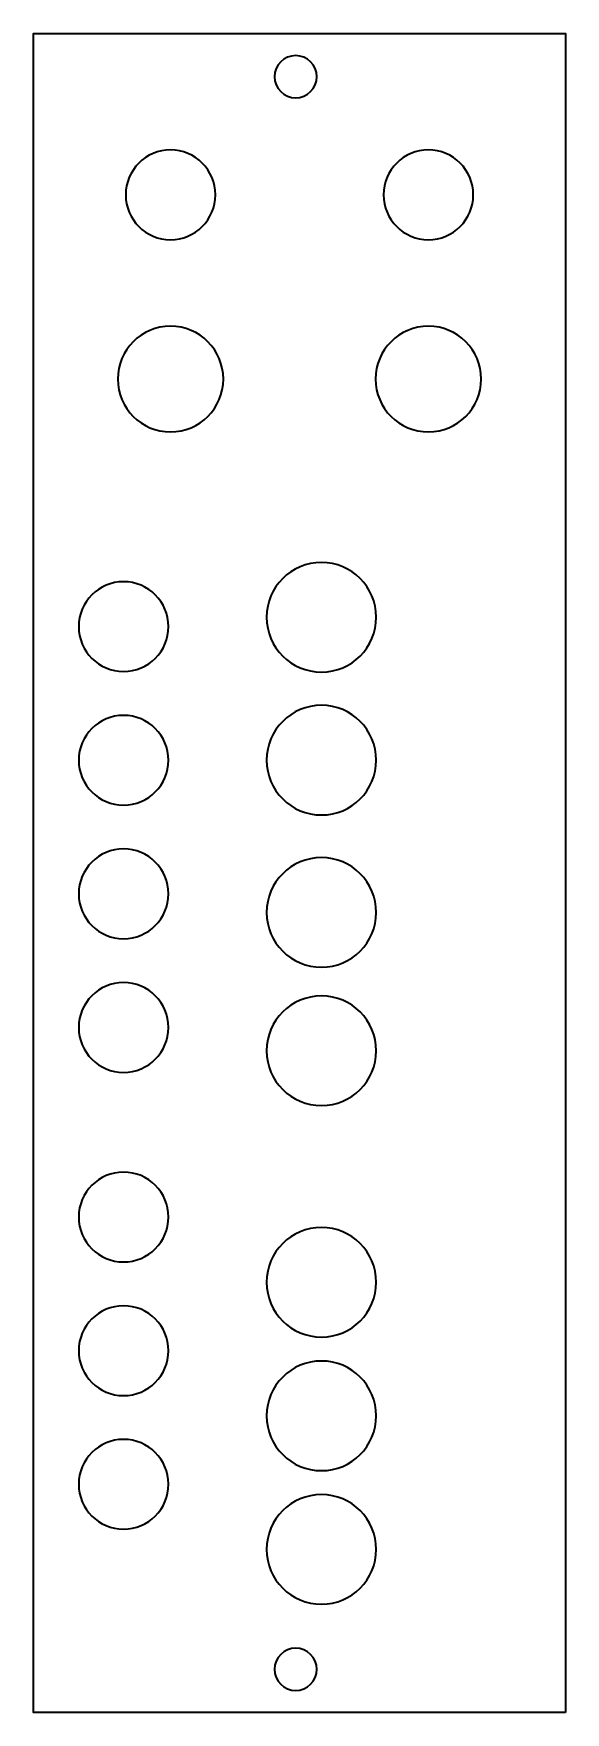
# Model space of a CAD drawing. Header units: inches. Extents: x 35 to 75, y -169 to -42.
import ezdxf

# ---------------------------------------------------------------- set-up
doc = ezdxf.new("R2010")
doc.units = ezdxf.units.IN
doc.header["$MEASUREMENT"] = 0
doc.layers.add('Layer 1', color=7, linetype='Continuous')

msp = doc.modelspace()

# ---------------------------------------------------------------- linework, layer by layer
at = {"layer": 'Layer 1', "color": 7, "lineweight": 35, "true_color": 0xffffff}
msp.add_lwpolyline([(75.15, -168.9), (34.85, -168.9), (34.85, -41.8), (75.15, -41.8), (75.15, -168.9)], dxfattribs=at)
at = {"layer": 'Layer 1', "color": 179, "lineweight": 35, "true_color": 0x231f20}
for points in [[(56.31, -45.07), (56.31, -45.95), (55.6, -46.67), (54.71, -46.67), (53.83, -46.67), (53.11, -45.95), (53.11, -45.07), (53.11, -44.18), (53.83, -43.47), (54.71, -43.47), (55.6, -43.47), (56.31, -44.18), (56.31, -45.07)], [(45.23, -50.61), (47.1, -50.61), (48.63, -52.13), (48.63, -54.01), (48.63, -55.89), (47.1, -57.41), (45.23, -57.41), (43.35, -57.41), (41.83, -55.89), (41.83, -54.01), (41.83, -52.13), (43.35, -50.61), (45.23, -50.61)], [(64.76, -50.61), (66.64, -50.61), (68.17, -52.13), (68.17, -54.01), (68.17, -55.89), (66.64, -57.41), (64.76, -57.41), (62.89, -57.41), (61.37, -55.89), (61.37, -54.01), (61.37, -52.13), (62.89, -50.61), (64.76, -50.61)], [(49.23, -67.96), (49.23, -70.17), (47.44, -71.96), (45.23, -71.96), (43.02, -71.96), (41.23, -70.17), (41.23, -67.96), (41.23, -65.75), (43.02, -63.96), (45.23, -63.96), (47.44, -63.96), (49.23, -65.75), (49.23, -67.96)], [(68.77, -67.96), (68.77, -70.17), (66.97, -71.96), (64.77, -71.96), (62.56, -71.96), (60.76, -70.17), (60.76, -67.96), (60.76, -65.75), (62.56, -63.96), (64.77, -63.96), (66.97, -63.96), (68.77, -65.75), (68.77, -67.96)], [(60.81, -85.99), (60.81, -88.29), (58.95, -90.14), (56.66, -90.14), (54.37, -90.14), (52.51, -88.29), (52.51, -85.99), (52.51, -83.7), (54.37, -81.84), (56.66, -81.84), (58.95, -81.84), (60.81, -83.7), (60.81, -85.99)], [(41.67, -83.3), (43.55, -83.3), (45.07, -84.82), (45.07, -86.7), (45.07, -88.58), (43.55, -90.1), (41.67, -90.1), (39.8, -90.1), (38.27, -88.58), (38.27, -86.7), (38.27, -84.82), (39.8, -83.3), (41.67, -83.3)], [(60.81, -96.81), (60.81, -99.11), (58.95, -100.96), (56.66, -100.96), (54.37, -100.96), (52.51, -99.11), (52.51, -96.81), (52.51, -94.52), (54.37, -92.66), (56.66, -92.66), (58.95, -92.66), (60.81, -94.52), (60.81, -96.81)], [(41.67, -93.42), (43.55, -93.42), (45.07, -94.94), (45.07, -96.82), (45.07, -98.69), (43.55, -100.22), (41.67, -100.22), (39.8, -100.22), (38.27, -98.69), (38.27, -96.82), (38.27, -94.94), (39.8, -93.42), (41.67, -93.42)], [(41.67, -103.53), (43.55, -103.53), (45.07, -105.05), (45.07, -106.93), (45.07, -108.81), (43.55, -110.33), (41.67, -110.33), (39.8, -110.33), (38.27, -108.81), (38.27, -106.93), (38.27, -105.05), (39.8, -103.53), (41.67, -103.53)], [(60.81, -108.34), (60.81, -110.63), (58.95, -112.49), (56.66, -112.49), (54.37, -112.49), (52.51, -110.63), (52.51, -108.34), (52.51, -106.05), (54.37, -104.19), (56.66, -104.19), (58.95, -104.19), (60.81, -106.05), (60.81, -108.34)], [(41.67, -113.65), (43.55, -113.65), (45.07, -115.17), (45.07, -117.05), (45.07, -118.93), (43.55, -120.45), (41.67, -120.45), (39.8, -120.45), (38.27, -118.93), (38.27, -117.05), (38.27, -115.17), (39.8, -113.65), (41.67, -113.65)], [(60.81, -118.81), (60.81, -121.1), (58.95, -122.96), (56.66, -122.96), (54.37, -122.96), (52.51, -121.1), (52.51, -118.81), (52.51, -116.51), (54.37, -114.66), (56.66, -114.66), (58.95, -114.66), (60.81, -116.51), (60.81, -118.81)], [(41.67, -128), (43.55, -128), (45.07, -129.52), (45.07, -131.4), (45.07, -133.28), (43.55, -134.8), (41.67, -134.8), (39.8, -134.8), (38.27, -133.28), (38.27, -131.4), (38.27, -129.52), (39.8, -128), (41.67, -128)], [(60.81, -136.34), (60.81, -138.63), (58.95, -140.49), (56.66, -140.49), (54.37, -140.49), (52.51, -138.63), (52.51, -136.34), (52.51, -134.04), (54.37, -132.19), (56.66, -132.19), (58.95, -132.19), (60.81, -134.04), (60.81, -136.34)], [(41.67, -138.12), (43.55, -138.12), (45.07, -139.64), (45.07, -141.52), (45.07, -143.39), (43.55, -144.92), (41.67, -144.92), (39.8, -144.92), (38.27, -143.39), (38.27, -141.52), (38.27, -139.64), (39.8, -138.12), (41.67, -138.12)], [(60.81, -146.45), (60.81, -148.74), (58.95, -150.6), (56.66, -150.6), (54.37, -150.6), (52.51, -148.74), (52.51, -146.45), (52.51, -144.16), (54.37, -142.3), (56.66, -142.3), (58.95, -142.3), (60.81, -144.16), (60.81, -146.45)], [(41.67, -148.23), (43.55, -148.23), (45.07, -149.75), (45.07, -151.63), (45.07, -153.51), (43.55, -155.03), (41.67, -155.03), (39.8, -155.03), (38.27, -153.51), (38.27, -151.63), (38.27, -149.75), (39.8, -148.23), (41.67, -148.23)], [(60.81, -156.56), (60.81, -158.85), (58.95, -160.71), (56.66, -160.71), (54.37, -160.71), (52.51, -158.85), (52.51, -156.56), (52.51, -154.27), (54.37, -152.41), (56.66, -152.41), (58.95, -152.41), (60.81, -154.27), (60.81, -156.56)], [(56.31, -165.64), (56.31, -166.52), (55.6, -167.24), (54.71, -167.24), (53.83, -167.24), (53.11, -166.52), (53.11, -165.64), (53.11, -164.75), (53.83, -164.04), (54.71, -164.04), (55.6, -164.04), (56.31, -164.75), (56.31, -165.64)]]:
    msp.add_open_spline(points, degree=3, knots=[0, 0, 0, 0, 1, 1, 1, 2, 2, 2, 3, 3, 3, 4, 4, 4, 4], dxfattribs=at)

doc.saveas('drawing.dxf')
